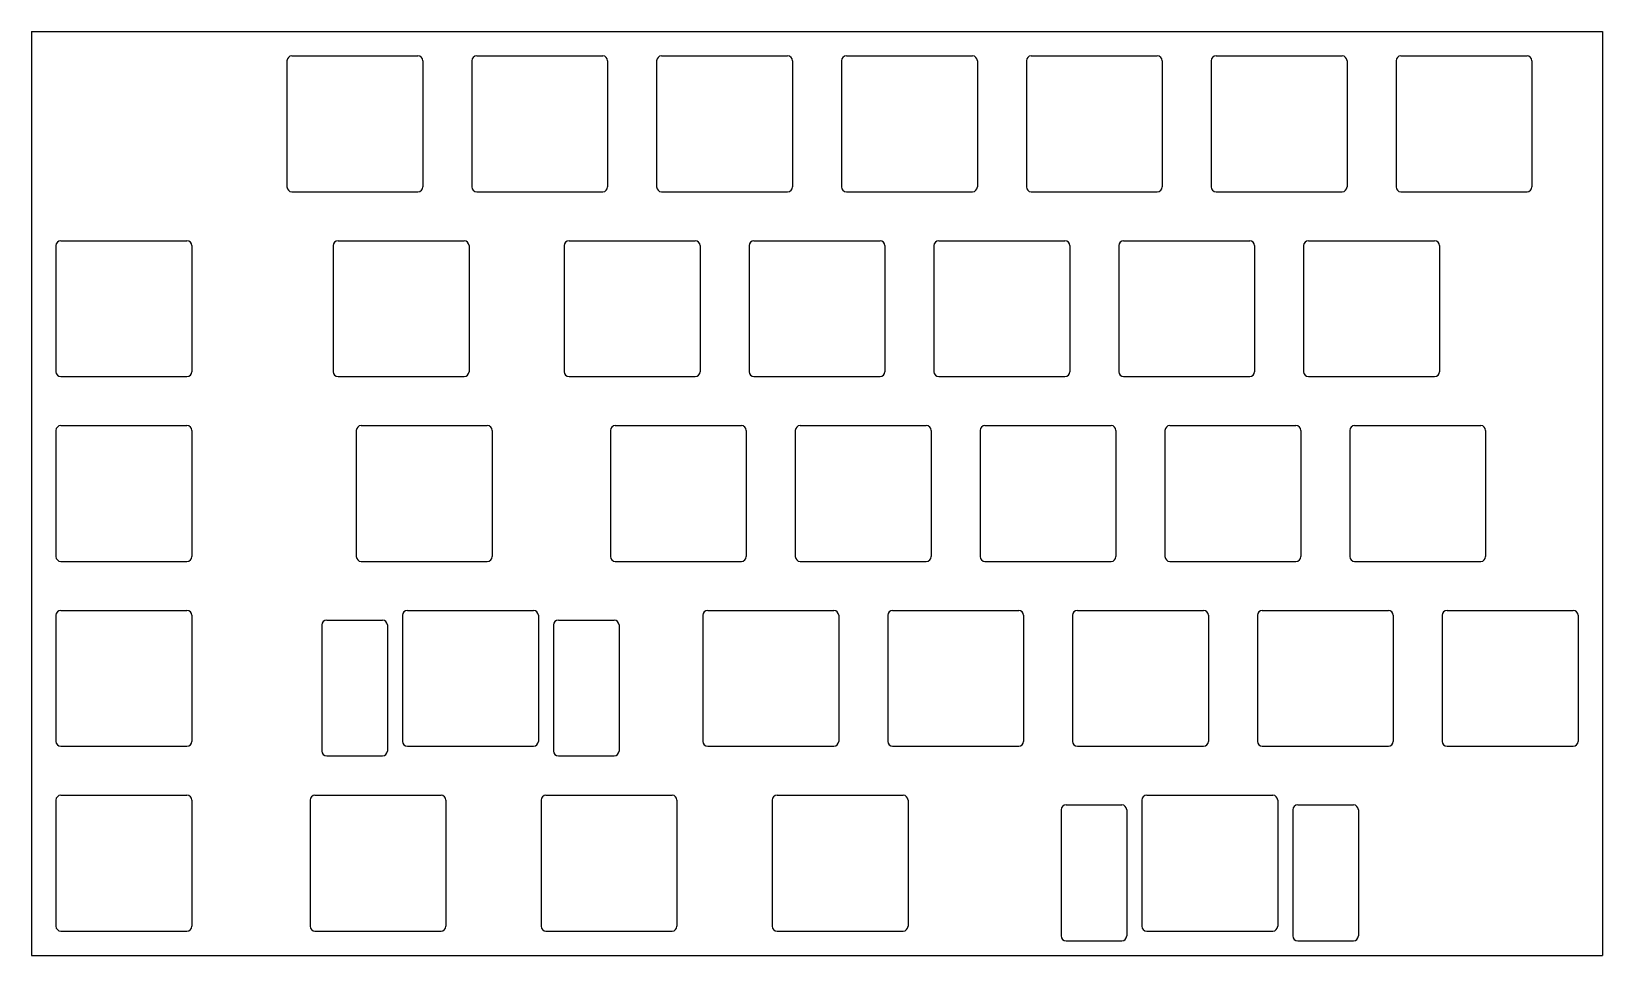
# Model space of a CAD drawing. Header units: millimetres. Extents: x 0 to 162, y -95 to 0.
import ezdxf

# ---------------------------------------------------------------- set-up
doc = ezdxf.new("R2010")
doc.units = ezdxf.units.MM

msp = doc.modelspace()

# ---------------------------------------------------------------- linework, layer by layer
for p, q in [((0, 0), (161.925, 0)), ((0, 0), (0, -95.25)), ((161.925, 0), (161.925, -95.25)), ((26.3375, -3.025), (26.3375, -16.025)), ((26.8375, -2.525), (39.8375, -2.525)), ((40.3375, -3.025), (40.3375, -16.025)), ((45.3875, -3.025), (45.3875, -16.025)), ((45.8875, -2.525), (58.8875, -2.525)), ((59.3875, -3.025), (59.3875, -16.025)), ((64.4375, -3.025), (64.4375, -16.025)), ((64.9375, -2.525), (77.9375, -2.525)), ((78.4375, -3.025), (78.4375, -16.025)), ((83.4875, -3.025), (83.4875, -16.025)), ((83.9875, -2.525), (96.9875, -2.525)), ((97.4875, -3.025), (97.4875, -16.025)), ((102.5375, -3.025), (102.5375, -16.025)), ((103.0375, -2.525), (116.0375, -2.525)), ((116.5375, -3.025), (116.5375, -16.025)), ((121.5875, -3.025), (121.5875, -16.025)), ((122.0875, -2.525), (135.0875, -2.525)), ((135.5875, -3.025), (135.5875, -16.025)), ((140.6375, -3.025), (140.6375, -16.025)), ((141.1375, -2.525), (154.1375, -2.525)), ((154.6375, -3.025), (154.6375, -16.025)), ((26.8375, -16.525), (39.8375, -16.525)), ((45.8875, -16.525), (58.8875, -16.525)), ((64.9375, -16.525), (77.9375, -16.525)), ((83.9875, -16.525), (96.9875, -16.525)), ((103.0375, -16.525), (116.0375, -16.525)), ((122.0875, -16.525), (135.0875, -16.525)), ((141.1375, -16.525), (154.1375, -16.525)), ((2.525, -22.075), (2.525, -35.075)), ((3.025, -21.575), (16.025, -21.575)), ((16.525, -22.075), (16.525, -35.075)), ((31.1, -22.075), (31.1, -35.075)), ((31.6, -21.575), (44.6, -21.575)), ((45.1, -22.075), (45.1, -35.075)), ((54.9125, -22.075), (54.9125, -35.075)), ((55.4125, -21.575), (68.4125, -21.575)), ((68.9125, -22.075), (68.9125, -35.075)), ((73.9625, -22.075), (73.9625, -35.075)), ((74.4625, -21.575), (87.4625, -21.575)), ((87.9625, -22.075), (87.9625, -35.075)), ((93.0125, -22.075), (93.0125, -35.075)), ((93.5125, -21.575), (106.5125, -21.575)), ((107.0125, -22.075), (107.0125, -35.075)), ((112.0625, -22.075), (112.0625, -35.075)), ((112.5625, -21.575), (125.5625, -21.575)), ((126.0625, -22.075), (126.0625, -35.075)), ((131.1125, -22.075), (131.1125, -35.075)), ((131.6125, -21.575), (144.6125, -21.575)), ((145.1125, -22.075), (145.1125, -35.075)), ((3.025, -35.575), (16.025, -35.575)), ((31.6, -35.575), (44.6, -35.575)), ((55.4125, -35.575), (68.4125, -35.575)), ((74.4625, -35.575), (87.4625, -35.575)), ((93.5125, -35.575), (106.5125, -35.575)), ((112.5625, -35.575), (125.5625, -35.575)), ((131.6125, -35.575), (144.6125, -35.575)), ((2.525, -41.125), (2.525, -54.125)), ((3.025, -40.625), (16.025, -40.625)), ((16.525, -41.125), (16.525, -54.125)), ((33.48125, -41.125), (33.48125, -54.125)), ((33.98125, -40.625), (46.98125, -40.625)), ((47.48125, -41.125), (47.48125, -54.125)), ((59.675, -41.125), (59.675, -54.125)), ((60.175, -40.625), (73.175, -40.625)), ((73.675, -41.125), (73.675, -54.125)), ((78.725, -41.125), (78.725, -54.125)), ((79.225, -40.625), (92.225, -40.625)), ((92.725, -41.125), (92.725, -54.125)), ((97.775, -41.125), (97.775, -54.125)), ((98.275, -40.625), (111.275, -40.625)), ((111.775, -41.125), (111.775, -54.125)), ((116.825, -41.125), (116.825, -54.125)), ((117.325, -40.625), (130.325, -40.625)), ((130.825, -41.125), (130.825, -54.125)), ((135.875, -41.125), (135.875, -54.125)), ((136.375, -40.625), (149.375, -40.625)), ((149.875, -41.125), (149.875, -54.125)), ((3.025, -54.625), (16.025, -54.625)), ((33.98125, -54.625), (46.98125, -54.625)), ((60.175, -54.625), (73.175, -54.625)), ((79.225, -54.625), (92.225, -54.625)), ((98.275, -54.625), (111.275, -54.625)), ((117.325, -54.625), (130.325, -54.625)), ((136.375, -54.625), (149.375, -54.625)), ((3.025, -59.675), (16.025, -59.675)), ((38.74375, -59.675), (51.74375, -59.675)), ((69.7, -59.675), (82.7, -59.675)), ((88.75, -59.675), (101.75, -59.675)), ((107.8, -59.675), (120.8, -59.675)), ((126.85, -59.675), (139.85, -59.675)), ((145.9, -59.675), (158.9, -59.675)), ((2.525, -60.175), (2.525, -73.175)), ((16.525, -60.175), (16.525, -73.175)), ((29.93075, -61.175), (29.93075, -74.175)), ((30.43075, -60.675), (36.18075, -60.675)), ((36.68075, -61.175), (36.68075, -74.175)), ((38.24375, -60.175), (38.24375, -73.175)), ((52.24375, -60.175), (52.24375, -73.175)), ((53.80675, -61.175), (53.80675, -74.175)), ((54.30675, -60.675), (60.05675, -60.675)), ((60.55675, -61.175), (60.55675, -74.175)), ((69.2, -60.175), (69.2, -73.175)), ((83.2, -60.175), (83.2, -73.175)), ((88.25, -60.175), (88.25, -73.175)), ((102.25, -60.175), (102.25, -73.175)), ((107.3, -60.175), (107.3, -73.175)), ((121.3, -60.175), (121.3, -73.175)), ((126.35, -60.175), (126.35, -73.175)), ((140.35, -60.175), (140.35, -73.175)), ((145.4, -60.175), (145.4, -73.175)), ((159.4, -60.175), (159.4, -73.175)), ((3.025, -73.675), (16.025, -73.675)), ((38.74375, -73.675), (51.74375, -73.675)), ((69.7, -73.675), (82.7, -73.675)), ((88.75, -73.675), (101.75, -73.675)), ((107.8, -73.675), (120.8, -73.675)), ((126.85, -73.675), (139.85, -73.675)), ((145.9, -73.675), (158.9, -73.675)), ((30.43075, -74.675), (36.18075, -74.675)), ((54.30675, -74.675), (60.05675, -74.675)), ((2.525, -79.225), (2.525, -92.225)), ((3.025, -78.725), (16.025, -78.725)), ((16.525, -79.225), (16.525, -92.225)), ((28.71875, -79.225), (28.71875, -92.225)), ((29.21875, -78.725), (42.21875, -78.725)), ((42.71875, -79.225), (42.71875, -92.225)), ((52.53125, -79.225), (52.53125, -92.225)), ((53.03125, -78.725), (66.03125, -78.725)), ((66.53125, -79.225), (66.53125, -92.225)), ((76.34375, -79.225), (76.34375, -92.225)), ((76.84375, -78.725), (89.84375, -78.725)), ((90.34375, -79.225), (90.34375, -92.225)), ((114.44375, -79.225), (114.44375, -92.225)), ((114.94375, -78.725), (127.94375, -78.725)), ((128.44375, -79.225), (128.44375, -92.225)), ((106.13075, -80.225), (106.13075, -93.225)), ((106.63075, -79.725), (112.38075, -79.725)), ((112.88075, -80.225), (112.88075, -93.225)), ((130.00675, -80.225), (130.00675, -93.225)), ((130.50675, -79.725), (136.25675, -79.725)), ((136.75675, -80.225), (136.75675, -93.225)), ((3.025, -92.725), (16.025, -92.725)), ((29.21875, -92.725), (42.21875, -92.725)), ((53.03125, -92.725), (66.03125, -92.725)), ((76.84375, -92.725), (89.84375, -92.725)), ((106.63075, -93.725), (112.38075, -93.725)), ((114.94375, -92.725), (127.94375, -92.725)), ((130.50675, -93.725), (136.25675, -93.725)), ((0, -95.25), (161.925, -95.25))]:
    msp.add_line(p, q)
for centre, start, end in [((26.8375, -3.025), 90, 180), ((39.8375, -3.025), 0, 90), ((45.8875, -3.025), 90, 180), ((58.8875, -3.025), 0, 90), ((64.9375, -3.025), 90, 180), ((77.9375, -3.025), 0, 90), ((83.9875, -3.025), 90, 180), ((96.9875, -3.025), 0, 90), ((103.0375, -3.025), 90, 180), ((116.0375, -3.025), 0, 90), ((122.0875, -3.025), 90, 180), ((135.0875, -3.025), 0, 90), ((141.1375, -3.025), 90, 180), ((154.1375, -3.025), 0, 90), ((26.8375, -16.025), 180, 270), ((39.8375, -16.025), 270, 360), ((45.8875, -16.025), 180, 270), ((58.8875, -16.025), 270, 360), ((64.9375, -16.025), 180, 270), ((77.9375, -16.025), 270, 360), ((83.9875, -16.025), 180, 270), ((96.9875, -16.025), 270, 360), ((103.0375, -16.025), 180, 270), ((116.0375, -16.025), 270, 360), ((122.0875, -16.025), 180, 270), ((135.0875, -16.025), 270, 360), ((141.1375, -16.025), 180, 270), ((154.1375, -16.025), 270, 360), ((3.025, -22.075), 90, 180), ((16.025, -22.075), 0, 90), ((31.6, -22.075), 90, 180), ((44.6, -22.075), 0, 90), ((55.4125, -22.075), 90, 180), ((68.4125, -22.075), 0, 90), ((74.4625, -22.075), 90, 180), ((87.4625, -22.075), 0, 90), ((93.5125, -22.075), 90, 180), ((106.5125, -22.075), 0, 90), ((112.5625, -22.075), 90, 180), ((125.5625, -22.075), 0, 90), ((131.6125, -22.075), 90, 180), ((144.6125, -22.075), 0, 90), ((3.025, -35.075), 180, 270), ((16.025, -35.075), 270, 360), ((31.6, -35.075), 180, 270), ((44.6, -35.075), 270, 360), ((55.4125, -35.075), 180, 270), ((68.4125, -35.075), 270, 360), ((74.4625, -35.075), 180, 270), ((87.4625, -35.075), 270, 360), ((93.5125, -35.075), 180, 270), ((106.5125, -35.075), 270, 360), ((112.5625, -35.075), 180, 270), ((125.5625, -35.075), 270, 360), ((131.6125, -35.075), 180, 270), ((144.6125, -35.075), 270, 360), ((3.025, -41.125), 90, 180), ((16.025, -41.125), 0, 90), ((33.98125, -41.125), 90, 180), ((46.98125, -41.125), 0, 90), ((60.175, -41.125), 90, 180), ((73.175, -41.125), 0, 90), ((79.225, -41.125), 90, 180), ((92.225, -41.125), 0, 90), ((98.275, -41.125), 90, 180), ((111.275, -41.125), 0, 90), ((117.325, -41.125), 90, 180), ((130.325, -41.125), 0, 90), ((136.375, -41.125), 90, 180), ((149.375, -41.125), 0, 90), ((3.025, -54.125), 180, 270), ((16.025, -54.125), 270, 360), ((33.98125, -54.125), 180, 270), ((46.98125, -54.125), 270, 360), ((60.175, -54.125), 180, 270), ((73.175, -54.125), 270, 360), ((79.225, -54.125), 180, 270), ((92.225, -54.125), 270, 360), ((98.275, -54.125), 180, 270), ((111.275, -54.125), 270, 360), ((117.325, -54.125), 180, 270), ((130.325, -54.125), 270, 360), ((136.375, -54.125), 180, 270), ((149.375, -54.125), 270, 360), ((3.025, -60.175), 90, 180), ((16.025, -60.175), 0, 90), ((38.74375, -60.175), 90, 180), ((51.74375, -60.175), 0, 90), ((69.7, -60.175), 90, 180), ((82.7, -60.175), 0, 90), ((88.75, -60.175), 90, 180), ((101.75, -60.175), 0, 90), ((107.8, -60.175), 90, 180), ((120.8, -60.175), 0, 90), ((126.85, -60.175), 90, 180), ((139.85, -60.175), 0, 90), ((145.9, -60.175), 90, 180), ((158.9, -60.175), 0, 90), ((30.43075, -61.175), 90, 180), ((36.18075, -61.175), 0, 90), ((54.30675, -61.175), 90, 180), ((60.05675, -61.175), 0, 90), ((3.025, -73.175), 180, 270), ((16.025, -73.175), 270, 360), ((30.43075, -74.175), 180, 270), ((36.18075, -74.175), 270, 360), ((38.74375, -73.175), 180, 270), ((51.74375, -73.175), 270, 360), ((54.30675, -74.175), 180, 270), ((60.05675, -74.175), 270, 360), ((69.7, -73.175), 180, 270), ((82.7, -73.175), 270, 360), ((88.75, -73.175), 180, 270), ((101.75, -73.175), 270, 360), ((107.8, -73.175), 180, 270), ((120.8, -73.175), 270, 360), ((126.85, -73.175), 180, 270), ((139.85, -73.175), 270, 360), ((145.9, -73.175), 180, 270), ((158.9, -73.175), 270, 360), ((3.025, -79.225), 90, 180), ((16.025, -79.225), 0, 90), ((29.21875, -79.225), 90, 180), ((42.21875, -79.225), 0, 90), ((53.03125, -79.225), 90, 180), ((66.03125, -79.225), 0, 90), ((76.84375, -79.225), 90, 180), ((89.84375, -79.225), 0, 90), ((114.94375, -79.225), 90, 180), ((127.94375, -79.225), 0, 90), ((106.63075, -80.225), 90, 180), ((112.38075, -80.225), 0, 90), ((130.50675, -80.225), 90, 180), ((136.25675, -80.225), 0, 90), ((3.025, -92.225), 180, 270), ((16.025, -92.225), 270, 360), ((29.21875, -92.225), 180, 270), ((42.21875, -92.225), 270, 360), ((53.03125, -92.225), 180, 270), ((66.03125, -92.225), 270, 360), ((76.84375, -92.225), 180, 270), ((89.84375, -92.225), 270, 360), ((114.94375, -92.225), 180, 270), ((127.94375, -92.225), 270, 360), ((106.63075, -93.225), 180, 270), ((112.38075, -93.225), 270, 360), ((130.50675, -93.225), 180, 270), ((136.25675, -93.225), 270, 360)]:
    msp.add_arc(centre, 0.5, start, end)

doc.saveas('drawing.dxf')
